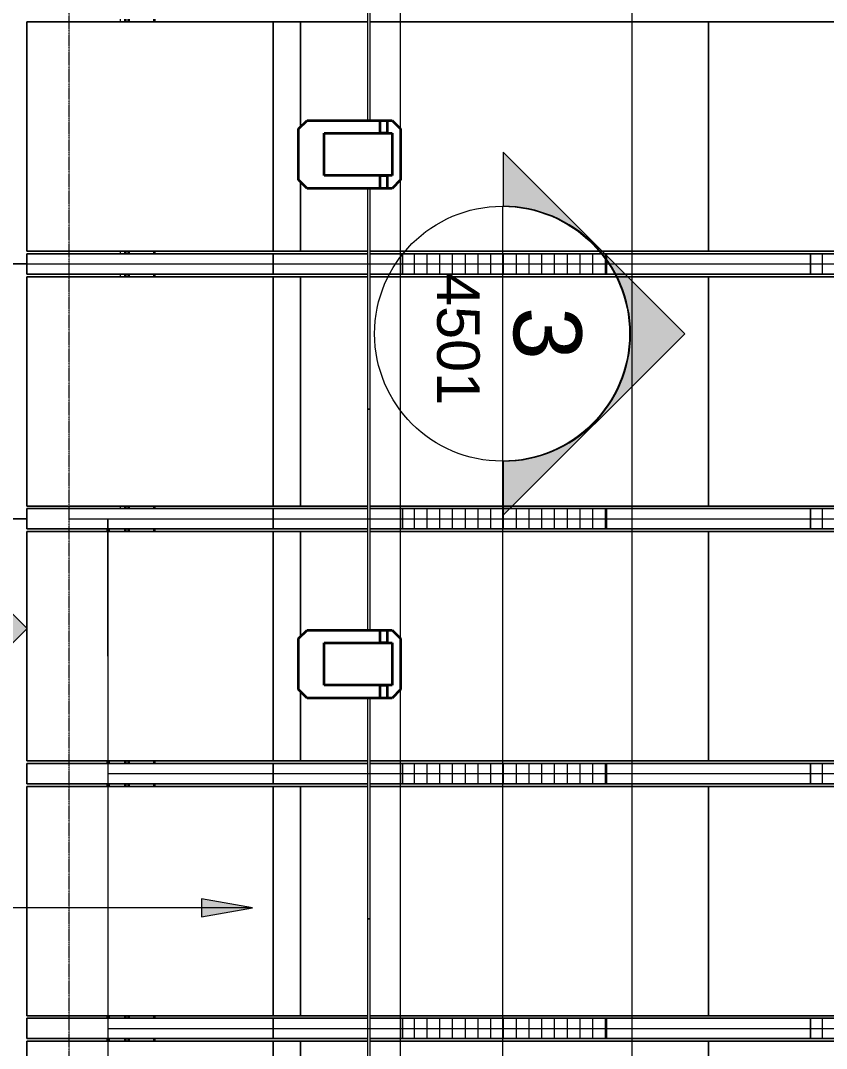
# Model space of a CAD drawing. Header units: millimetres. Extents: x -672391 to -598136, y -134 to 46410.
# Drawn here: x -633203 to -628463, y 20697 to 26747 of the extents above; entities that cross this region are included whole.
import ezdxf

# ---------------------------------------------------------------- set-up
doc = ezdxf.new("R2010")
doc.units = ezdxf.units.MM
doc.linetypes.add('DPA_Grid _ Level 100', pattern=[10, 5.5, -1.6, 1.3, -1.6])
doc.linetypes.add('DPA_Hidden 50', pattern=[3, 2, -1])
for name, color, linetype, lineweight in [('A-ANNO-NOTE', 3, 'Continuous', 25), ('A-COLS-E', 1, 'Continuous', 35), ('A-COLS-HDLN', 2, 'Continuous', 9), ('A-DETL', 1, 'Continuous', 70), ('A-GENM', 1, 'Continuous', 9), ('A-GLAZ-CURT', 2, 'Continuous', 9), ('A-GLAZ-CWMG', 2, 'Continuous', 35), ('G-ANNO-TEXT', 3, 'Continuous', 9), ('S-GRID', 251, 'Continuous', 9)]:
    doc.layers.add(name, color=color, linetype=linetype, lineweight=lineweight)
doc.styles.add('Arial', font='arial.ttf', dxfattribs={"height": 400})
doc.styles.add('Arial_1', font='arial.ttf', dxfattribs={"height": 250})

# ---------------------------------------------------------------- blocks, each defined once
blk = doc.blocks.new('GM_Louver Grill Vertical Z - Z Profile-V9-4212-01 ENLARGED ENTRANCE 2 GROUND LEVEL - REFLECTED CEILING PLAN')
at = {"layer": 'A-GENM'}
for p, q in [((45.3, -73), (40, -73)), ((40, -73), (40, -75)), ((40, -75), (40, -73)), ((40, -73), (45.3, -73)), ((40, -75), (45.3, -75)), ((45.3, -75), (40, -75)), ((44.5, -70), (45.3, -71.3)), ((45.3, -71.3), (44.5, -70))]:
    blk.add_line(p, q, dxfattribs=at)
blk = doc.blocks.new('GM_Louver Grill Vertical Z - Z Profile-12047552-4212-01 ENLARGED ENTRANCE 2 GROUND LEVEL - REFLECTED CEILING PLAN')
at = {"layer": 'A-GENM'}
for p, q in [((46.4, -73), (40, -73)), ((40, -73), (40, -75)), ((40, -75), (40, -73)), ((40, -73), (46.4, -73)), ((40, -75), (50, -75)), ((50, -75), (40, -75)), ((44.5, -70), (46.4, -73)), ((46.4, -73), (44.5, -70)), ((50, -75), (46.8, -70)), ((46.8, -70), (50, -75))]:
    blk.add_line(p, q, dxfattribs=at)
blk = doc.blocks.new('GM_Louver Grill Vertical Z - Z Profile-V18-4212-01 ENLARGED ENTRANCE 2 GROUND LEVEL - REFLECTED CEILING PLAN')
at = {"layer": 'A-GENM'}
for p, q in [((46.4, -73), (40, -73)), ((40, -73), (40, -75)), ((40, -75), (40, -73)), ((40, -73), (46.4, -73)), ((40, -75), (48.8, -75)), ((48.8, -75), (40, -75)), ((44.5, -70), (46.4, -73)), ((46.4, -73), (44.5, -70)), ((48.8, -73.1), (46.8, -70)), ((46.8, -70), (48.8, -73.1))]:
    blk.add_line(p, q, dxfattribs=at)
blk = doc.blocks.new('DPA_Rectangular - 250 x 400 mm-11952625-4212-01 ENLARGED ENTRANCE 2 GROUND LEVEL - REFLECTED CEILING PLAN')
at = {"layer": 'A-COLS-E'}
for p, q in [((-200, -125), (-200, 125)), ((-200, 125), (200, 125)), ((200, 125), (200, -125)), ((200, -125), (-200, -125))]:
    blk.add_line(p, q, dxfattribs=at)
blk = doc.blocks.new('DPA_Rectangular Tuscan Column - Rectangular Tuscan Column-V20-4212-01 ENLARGED ENTRANCE 2 GROUND LEVEL - REFLECTED CEILING PLAN')
at = {"layer": 'A-COLS-E'}
for p, q in [((-200, 250), (-150, 300)), ((-200, -250), (-200, 250)), ((-150, 300), (150, 300)), ((150, 300), (200, 250)), ((200, 250), (200, -250)), ((-150, -300), (-200, -250)), ((150, -300), (-150, -300)), ((200, -250), (150, -300))]:
    blk.add_line(p, q, dxfattribs=at)
at = {"layer": 'A-COLS-HDLN'}
for p, q in [((-125, 250), (125, 250)), ((-125, -150), (-125, 250)), ((125, 250), (125, -150)), ((-200, 225), (-125, 225)), ((-200, 219), (-200, 225)), ((-131, 219), (-200, 219)), ((-131, 181), (-131, 219)), ((-125, 225), (-125, 175)), ((125, 225), (200, 225)), ((125, 175), (125, 225)), ((131, 219), (131, 181)), ((200, 219), (131, 219)), ((200, 225), (200, 219)), ((-200, 181), (-131, 181)), ((-200, 175), (-200, 181)), ((-125, 175), (-200, 175)), ((200, 175), (125, 175)), ((131, 181), (200, 181)), ((200, 181), (200, 175)), ((125, -150), (-125, -150))]:
    blk.add_line(p, q, dxfattribs=at)
blk = doc.blocks.new('GM_Louver Grill Vertical Z - Z Profile-12047619-4212-01 ENLARGED ENTRANCE 2 GROUND LEVEL - REFLECTED CEILING PLAN')
at = {"layer": 'A-GENM'}
for p, q in [((40, -75), (45.3, -75)), ((45.3, -75), (40, -75))]:
    blk.add_line(p, q, dxfattribs=at)
blk = doc.blocks.new('GM_Louver Grill Vertical Z - Z Profile-V23-4212-01 ENLARGED ENTRANCE 2 GROUND LEVEL - REFLECTED CEILING PLAN')
at = {"layer": 'A-GENM'}
for p, q in [((40, -75), (50, -75)), ((50, -75), (40, -75))]:
    blk.add_line(p, q, dxfattribs=at)
blk = doc.blocks.new('GM_Louver Grill Vertical Z - Z Profile-V24-4212-01 ENLARGED ENTRANCE 2 GROUND LEVEL - REFLECTED CEILING PLAN')
at = {"layer": 'A-GENM'}
for p, q in [((40, -75), (48.8, -75)), ((48.8, -75), (40, -75))]:
    blk.add_line(p, q, dxfattribs=at)
blk = doc.blocks.new('System Panel - Entrance Glazed 12mm-14709534-4212-01 ENLARGED ENTRANCE 2 GROUND LEVEL - REFLECTED CEILING PLAN')
at = {"layer": 'A-GLAZ-CURT'}
for p, q in [((-850, -6), (-850, 6)), ((-850, 6), (450, 6)), ((850, 6), (850, -6)), ((450, -6), (-850, -6))]:
    blk.add_line(p, q, dxfattribs=at)
blk = doc.blocks.new('System Panel - Entrance Glazed 12mm-14709533-4212-01 ENLARGED ENTRANCE 2 GROUND LEVEL - REFLECTED CEILING PLAN')
at = {"layer": 'A-GLAZ-CURT'}
for p, q in [((-650, -6), (-650, 6)), ((-650, 6), (650, 6)), ((650, 6), (650, -6)), ((650, -6), (-650, -6))]:
    blk.add_line(p, q, dxfattribs=at)
blk = doc.blocks.new('DPA_CP_Entrance Canopy Lower - Depth 4200-V36-4212-01 ENLARGED ENTRANCE 2 GROUND LEVEL - REFLECTED CEILING PLAN')
at = {"layer": 'A-GLAZ-CURT'}
for p, q in [((-633165.5, 31314), (-634635.6, 31314)), ((-634635.6, 29814), (-634635.6, 31314)), ((-633365.5, 31314), (-633165.5, 31314)), ((-633165.5, 31314), (-633365.5, 31314)), ((-633165.5, 31314), (-633365.5, 31314)), ((-633365.5, 31314), (-633165.5, 31314)), ((-633365.5, 31314), (-633165.5, 31314)), ((-634835.6, 31239.2), (-634835.6, 31254.2)), ((-634835.6, 31239.2), (-634835.6, 31254.2)), ((-634635.6, 31239.2), (-634635.6, 31252)), ((-632615.5, 31239.1), (-632615.5, 31254.1)), ((-632615.5, 31239.1), (-632615.5, 31254.1)), ((-634835.6, 29874.2), (-634835.6, 29889.2)), ((-634835.6, 29874.2), (-634835.6, 29889.2)), ((-634635.6, 29874.2), (-634635.6, 29889.2)), ((-632615.5, 29874.1), (-632615.5, 29889.1)), ((-632615.5, 29874.1), (-632615.5, 29889.1)), ((-634635.6, 29814), (-633165.5, 29814)), ((-633365.5, 29814), (-633165.5, 29814)), ((-633165.5, 29814), (-633365.5, 29814)), ((-633165.5, 29814), (-633365.5, 29814)), ((-633365.5, 29814), (-633165.5, 29814)), ((-633165.5, 29814), (-633365.5, 29814))]:
    blk.add_line(p, q, dxfattribs=at)
blk = doc.blocks.new('DPA_CP_Entrance Canopy Lower - Depth 4200-V38-4212-01 ENLARGED ENTRANCE 2 GROUND LEVEL - REFLECTED CEILING PLAN')
at = {"layer": 'A-GLAZ-CURT'}
for p, q in [((-633165.5, 25314), (-634635.6, 25314)), ((-634635.6, 23814), (-634635.6, 25314)), ((-633365.5, 25314), (-633165.5, 25314)), ((-633165.5, 25314), (-633365.5, 25314)), ((-633165.5, 25314), (-633365.5, 25314)), ((-633365.5, 25314), (-633165.5, 25314)), ((-633365.5, 25314), (-633165.5, 25314)), ((-634835.6, 25239.2), (-634835.6, 25254.2)), ((-634835.6, 25239.2), (-634835.6, 25254.2)), ((-634635.6, 25239.2), (-634635.6, 25254.2)), ((-632615.5, 25239.1), (-632615.5, 25254.1)), ((-632615.5, 25239.1), (-632615.5, 25254.1)), ((-634835.6, 23814), (-634835.6, 23889.2)), ((-634835.6, 23814), (-634835.6, 23889.2)), ((-634635.6, 23814), (-634635.6, 23889.2)), ((-632615.5, 23874.1), (-632615.5, 23889.1)), ((-632615.5, 23874.1), (-632615.5, 23889.1)), ((-634555.6, 23814), (-634835.6, 23814)), ((-634835.6, 23814), (-634585.6, 23814)), ((-634585.6, 23814), (-634635.6, 23814)), ((-634635.6, 23814), (-633165.5, 23814)), ((-634495.6, 23814), (-634585.6, 23814)), ((-634585.6, 23814), (-634555.6, 23814)), ((-633165.5, 23814), (-634580.6, 23814)), ((-634580.6, 23814), (-634550.6, 23814)), ((-634550.6, 23814), (-634580.6, 23814)), ((-634580.6, 23814), (-634500.6, 23814)), ((-634500.6, 23814), (-634255.6, 23814)), ((-634260.6, 23814), (-634495.6, 23814)), ((-634285.7, 23814), (-634284.4, 23814)), ((-633165.5, 23814), (-634285.7, 23814)), ((-634284.4, 23814), (-633165.5, 23814)), ((-634235.6, 23814), (-634260.6, 23814)), ((-634255.6, 23814), (-634235.6, 23814)), ((-633165.5, 23814), (-634235.6, 23814)), ((-634235.6, 23814), (-633165.5, 23814))]:
    blk.add_line(p, q, dxfattribs=at)
blk = doc.blocks.new('Rectangular Mullion - 50x200-15305095-4212-01 ENLARGED ENTRANCE 2 GROUND LEVEL - REFLECTED CEILING PLAN')
at = {"layer": 'A-GLAZ-CWMG'}
for p, q in [((-632690.5, 20874.1), (-632690.5, 20889.1)), ((-632690.5, 20889.1), (-632690.5, 20874.1)), ((-632690.5, 20739.1), (-632690.5, 20754.1)), ((-632690.5, 20754.1), (-632690.5, 20739.1))]:
    blk.add_line(p, q, dxfattribs=at)
blk = doc.blocks.new('Rectangular Mullion - 50x200-15305101-4212-01 ENLARGED ENTRANCE 2 GROUND LEVEL - REFLECTED CEILING PLAN')
at = {"layer": 'A-GLAZ-CWMG'}
for p, q in [((-632690.5, 22374.1), (-632690.5, 22389.1)), ((-632690.5, 22389.1), (-632690.5, 22374.1)), ((-632690.5, 22239.1), (-632690.5, 22254.1)), ((-632690.5, 22254.1), (-632690.5, 22239.1))]:
    blk.add_line(p, q, dxfattribs=at)
blk = doc.blocks.new('Rectangular Mullion - 50x200-V39-4212-01 ENLARGED ENTRANCE 2 GROUND LEVEL - REFLECTED CEILING PLAN')
at = {"layer": 'A-GLAZ-CWMG'}
for p, q in [((-632690.5, 23739.1), (-632690.5, 23754.1)), ((-632690.5, 23754.1), (-632690.5, 23739.1))]:
    blk.add_line(p, q, dxfattribs=at)
blk = doc.blocks.new('Rectangular Mullion - Entrance Louver Top-15305099-4212-01 ENLARGED ENTRANCE 2 GROUND LEVEL - REFLECTED CEILING PLAN')
at = {"layer": 'A-GLAZ-CWMG'}
for p, q in [((-632685.5, 20889.1), (-632685.5, 20874.1)), ((-632685.5, 20874.1), (-632685.5, 20889.1)), ((-632585.5, 20874.1), (-632585.5, 20889.1)), ((-632585.5, 20874.1), (-632585.5, 20889.1)), ((-632565.5, 20874.1), (-632565.5, 20889.1)), ((-632565.5, 20874.1), (-632565.5, 20889.1)), ((-632415.5, 20874.1), (-632415.5, 20889.1)), ((-632415.5, 20874.1), (-632415.5, 20889.1)), ((-632685.5, 20754.1), (-632685.5, 20739.1)), ((-632685.5, 20739.1), (-632685.5, 20754.1)), ((-632585.5, 20739.1), (-632585.5, 20754.1)), ((-632585.5, 20739.1), (-632585.5, 20754.1)), ((-632565.5, 20739.1), (-632565.5, 20754.1)), ((-632565.5, 20739.1), (-632565.5, 20754.1)), ((-632415.5, 20739.1), (-632415.5, 20754.1)), ((-632415.5, 20739.1), (-632415.5, 20754.1))]:
    blk.add_line(p, q, dxfattribs=at)
blk = doc.blocks.new('Rectangular Mullion - Entrance Louver Top-15305104-4212-01 ENLARGED ENTRANCE 2 GROUND LEVEL - REFLECTED CEILING PLAN')
at = {"layer": 'A-GLAZ-CWMG'}
for p, q in [((-632685.5, 22389.1), (-632685.5, 22374.1)), ((-632685.5, 22374.1), (-632685.5, 22389.1)), ((-632585.5, 22374.1), (-632585.5, 22389.1)), ((-632585.5, 22374.1), (-632585.5, 22389.1)), ((-632565.5, 22374.1), (-632565.5, 22389.1)), ((-632565.5, 22374.1), (-632565.5, 22389.1)), ((-632415.5, 22374.1), (-632415.5, 22389.1)), ((-632415.5, 22374.1), (-632415.5, 22389.1)), ((-632685.5, 22254.1), (-632685.5, 22239.1)), ((-632685.5, 22239.1), (-632685.5, 22254.1)), ((-632585.5, 22239.1), (-632585.5, 22254.1)), ((-632585.5, 22239.1), (-632585.5, 22254.1)), ((-632565.5, 22239.1), (-632565.5, 22254.1)), ((-632565.5, 22239.1), (-632565.5, 22254.1)), ((-632415.5, 22239.1), (-632415.5, 22254.1)), ((-632415.5, 22239.1), (-632415.5, 22254.1))]:
    blk.add_line(p, q, dxfattribs=at)
blk = doc.blocks.new('Rectangular Mullion - Entrance Louver Top-V41-4212-01 ENLARGED ENTRANCE 2 GROUND LEVEL - REFLECTED CEILING PLAN')
at = {"layer": 'A-GLAZ-CWMG'}
for p, q in [((-632585.5, 23874.1), (-632585.5, 23889.1)), ((-632585.5, 23874.1), (-632585.5, 23889.1)), ((-632565.5, 23874.1), (-632565.5, 23889.1)), ((-632565.5, 23874.1), (-632565.5, 23889.1)), ((-632415.5, 23874.1), (-632415.5, 23889.1)), ((-632415.5, 23874.1), (-632415.5, 23889.1)), ((-632685.5, 23754.1), (-632685.5, 23739.1)), ((-632685.5, 23739.1), (-632685.5, 23754.1)), ((-632585.5, 23739.1), (-632585.5, 23754.1)), ((-632585.5, 23739.1), (-632585.5, 23754.1)), ((-632565.5, 23739.1), (-632565.5, 23754.1)), ((-632565.5, 23739.1), (-632565.5, 23754.1)), ((-632415.5, 23739.1), (-632415.5, 23754.1)), ((-632415.5, 23739.1), (-632415.5, 23754.1))]:
    blk.add_line(p, q, dxfattribs=at)
blk = doc.blocks.new('Rectangular Mullion - Entrance Louver Top-V42-4212-01 ENLARGED ENTRANCE 2 GROUND LEVEL - REFLECTED CEILING PLAN')
at = {"layer": 'A-GLAZ-CWMG'}
for p, q in [((-632585.5, 25374.1), (-632585.5, 25389.1)), ((-632585.5, 25374.1), (-632585.5, 25389.1)), ((-632565.5, 25374.1), (-632565.5, 25389.1)), ((-632565.5, 25374.1), (-632565.5, 25389.1)), ((-632415.5, 25374.1), (-632415.5, 25389.1)), ((-632415.5, 25374.1), (-632415.5, 25389.1)), ((-632585.5, 25239.1), (-632585.5, 25254.1)), ((-632585.5, 25239.1), (-632585.5, 25254.1)), ((-632565.5, 25239.1), (-632565.5, 25254.1)), ((-632565.5, 25239.1), (-632565.5, 25254.1)), ((-632415.5, 25239.1), (-632415.5, 25254.1)), ((-632415.5, 25239.1), (-632415.5, 25254.1))]:
    blk.add_line(p, q, dxfattribs=at)
blk = doc.blocks.new('Rectangular Mullion - Entrance Louver Top-V43-4212-01 ENLARGED ENTRANCE 2 GROUND LEVEL - REFLECTED CEILING PLAN')
at = {"layer": 'A-GLAZ-CWMG'}
for p, q in [((-632585.5, 26874.1), (-632585.5, 26889.1)), ((-632585.5, 26874.1), (-632585.5, 26889.1)), ((-632565.5, 26874.1), (-632565.5, 26889.1)), ((-632565.5, 26874.1), (-632565.5, 26889.1)), ((-632415.5, 26874.1), (-632415.5, 26889.1)), ((-632415.5, 26874.1), (-632415.5, 26889.1)), ((-632585.5, 26739.1), (-632585.5, 26754.1)), ((-632585.5, 26739.1), (-632585.5, 26754.1)), ((-632565.5, 26739.1), (-632565.5, 26754.1)), ((-632565.5, 26739.1), (-632565.5, 26754.1)), ((-632415.5, 26739.1), (-632415.5, 26754.1)), ((-632415.5, 26739.1), (-632415.5, 26754.1))]:
    blk.add_line(p, q, dxfattribs=at)
blk = doc.blocks.new('System Panel - DPA-AR_Metal Ceiling Rectangular Panel-12679260-4212-01 ENLARGED ENTRANCE 2 GROUND LEVEL - REFLECTED CEILING PLAN')
at = {"layer": 'A-GLAZ-CURT'}
for p, q in [((-631557.4, 20119), (-631557.4, 20739.1)), ((-631557.4, 20739.1), (-631160.4, 20739.1)), ((-631160.4, 20739.1), (-631557.4, 20739.1)), ((-631557.4, 20739.1), (-631557.4, 20119)), ((-631148.4, 20739.1), (-629157.4, 20739.1)), ((-629157.4, 20739.1), (-631148.4, 20739.1)), ((-629157.4, 20739.1), (-629157.4, 19389.1)), ((-629157.4, 19389.1), (-629157.4, 20739.1)), ((-631557.4, 19389.1), (-631557.4, 19799)), ((-631557.4, 19799), (-631557.4, 19389.1)), ((-631160.4, 19389.1), (-631557.4, 19389.1)), ((-631557.4, 19389.1), (-631160.4, 19389.1)), ((-629157.4, 19389.1), (-631148.4, 19389.1)), ((-631148.4, 19389.1), (-629157.4, 19389.1))]:
    blk.add_line(p, q, dxfattribs=at)
blk = doc.blocks.new('System Panel - DPA-AR_Metal Ceiling Rectangular Panel-V51-4212-01 ENLARGED ENTRANCE 2 GROUND LEVEL - REFLECTED CEILING PLAN')
at = {"layer": 'A-GLAZ-CURT'}
for p, q in [((-629157.4, 19389.1), (-629157.4, 20739.1)), ((-629157.4, 20739.1), (-626757.4, 20739.1)), ((-626757.4, 20739.1), (-629157.4, 20739.1)), ((-629157.4, 20739.1), (-629157.4, 19389.1)), ((-626757.4, 20739.1), (-626757.4, 19389.1)), ((-626757.4, 19389.1), (-626757.4, 20739.1)), ((-626757.4, 19389.1), (-629157.4, 19389.1)), ((-629157.4, 19389.1), (-626757.4, 19389.1))]:
    blk.add_line(p, q, dxfattribs=at)
blk = doc.blocks.new('System Panel - DPA-AR_Metal Ceiling Rectangular Panel-V53-4212-01 ENLARGED ENTRANCE 2 GROUND LEVEL - REFLECTED CEILING PLAN')
at = {"layer": 'A-GLAZ-CURT'}
for p, q in [((-631717.4, 19389.1), (-631717.4, 20739.1)), ((-631717.4, 20739.1), (-631557.4, 20739.1)), ((-631557.4, 20739.1), (-631717.4, 20739.1)), ((-631717.4, 20739.1), (-631717.4, 19389.1)), ((-631557.4, 20739.1), (-631557.4, 20119)), ((-631557.4, 20119), (-631557.4, 20739.1)), ((-631557.4, 19799), (-631557.4, 19389.1)), ((-631557.4, 19389.1), (-631557.4, 19799)), ((-631557.4, 19389.1), (-631717.4, 19389.1)), ((-631717.4, 19389.1), (-631557.4, 19389.1))]:
    blk.add_line(p, q, dxfattribs=at)
blk = doc.blocks.new('DPA_CP_Metal Ceiling Panel - Vertical Panel Entrance-12683665-4212-01 ENLARGED ENTRANCE 2 GROUND LEVEL - REFLECTED CEILING PLAN')
at = {"layer": 'A-GLAZ-CURT'}
for p, q in [((-629757.4, 19374.1), (-629757.4, 19254.1)), ((-629757.4, 19374.1), (-628557.4, 19374.1)), ((-629757.4, 19374.1), (-628557.4, 19374.1)), ((-629757.4, 19254.1), (-629757.4, 19374.1)), ((-629757.4, 19374.1), (-629757.4, 19254.1)), ((-628557.4, 19374.1), (-629757.4, 19374.1)), ((-628557.4, 19374.1), (-628557.4, 19254.1)), ((-628557.4, 19374.1), (-628557.4, 19254.1)), ((-628557.4, 19254.1), (-628557.4, 19374.1)), ((-629757.4, 19254.1), (-628557.4, 19254.1)), ((-628557.4, 19254.1), (-629757.4, 19254.1)), ((-629757.4, 19254.1), (-628557.4, 19254.1))]:
    blk.add_line(p, q, dxfattribs=at)
blk = doc.blocks.new('DPA_CP_Metal Ceiling Luminaire - Linear Luminaire Entrance-V52-4212-01 ENLARGED ENTRANCE 2 GROUND LEVEL - REFLECTED CEILING PLAN')
at = {"layer": 'A-GLAZ-CURT'}
h = blk.add_hatch(dxfattribs=at)
h.set_pattern_fill('FP_6', color=256, style=0, pattern_type=2)
h.set_pattern_definition([(270, (-627736.53, 17847.804), (-75, -5e-15), [])])
h.paths.add_polyline_path([(-628557.4, 19254.1), (-627357.4, 19254.1), (-627357.4, 19374.1), (-628557.4, 19374.1)])
for p, q in [((-628557.4, 19374.1), (-627357.4, 19374.1)), ((-628557.4, 19254.1), (-628557.4, 19374.1)), ((-628557.4, 19374.1), (-628557.4, 19254.1)), ((-627357.4, 19374.1), (-628557.4, 19374.1)), ((-627357.4, 19374.1), (-627357.4, 19254.1)), ((-627357.4, 19254.1), (-627357.4, 19374.1)), ((-627357.4, 19254.1), (-628557.4, 19254.1)), ((-628557.4, 19254.1), (-627357.4, 19254.1))]:
    blk.add_line(p, q, dxfattribs=at)
blk = doc.blocks.new('System Panel - DPA-AR_Metal Ceiling Rectangular Panel-12707631-4212-01 ENLARGED ENTRANCE 2 GROUND LEVEL - REFLECTED CEILING PLAN')
at = {"layer": 'A-GLAZ-CURT'}
for p, q in [((-631717.4, 19374.1), (-631160.4, 19374.1)), ((-631717.4, 19254.1), (-631717.4, 19374.1)), ((-631717.4, 19374.1), (-631717.4, 19254.1)), ((-631160.4, 19374.1), (-631717.4, 19374.1)), ((-631148.4, 19374.1), (-630957.4, 19374.1)), ((-630957.4, 19374.1), (-631148.4, 19374.1)), ((-630957.4, 19374.1), (-630957.4, 19254.1)), ((-630957.4, 19254.1), (-630957.4, 19374.1)), ((-631160.4, 19254.1), (-631717.4, 19254.1)), ((-631717.4, 19254.1), (-631160.4, 19254.1)), ((-630957.4, 19254.1), (-631148.4, 19254.1)), ((-631148.4, 19254.1), (-630957.4, 19254.1))]:
    blk.add_line(p, q, dxfattribs=at)
blk = doc.blocks.new('System Panel - DPA-AR_Metal Ceiling Rectangular Panel-V55-4212-01 ENLARGED ENTRANCE 2 GROUND LEVEL - REFLECTED CEILING PLAN')
at = {"layer": 'A-GLAZ-CURT'}
for p, q in [((-631557.4, 20889.1), (-631557.4, 22239.1)), ((-631557.4, 22239.1), (-631160.4, 22239.1)), ((-631160.4, 22239.1), (-631557.4, 22239.1)), ((-631557.4, 22239.1), (-631557.4, 20889.1)), ((-631148.4, 22239.1), (-629157.4, 22239.1)), ((-629157.4, 22239.1), (-631148.4, 22239.1)), ((-629157.4, 22239.1), (-629157.4, 20889.1)), ((-629157.4, 20889.1), (-629157.4, 22239.1)), ((-631160.4, 20889.1), (-631557.4, 20889.1)), ((-631557.4, 20889.1), (-631160.4, 20889.1)), ((-629157.4, 20889.1), (-631148.4, 20889.1)), ((-631148.4, 20889.1), (-629157.4, 20889.1))]:
    blk.add_line(p, q, dxfattribs=at)
blk = doc.blocks.new('System Panel - DPA-AR_Metal Ceiling Rectangular Panel-12707630-4212-01 ENLARGED ENTRANCE 2 GROUND LEVEL - REFLECTED CEILING PLAN')
at = {"layer": 'A-GLAZ-CURT'}
for p, q in [((-626757.4, 19389.1), (-626757.4, 20739.1)), ((-626757.4, 20739.1), (-626597.4, 20739.1)), ((-626597.4, 20739.1), (-626757.4, 20739.1)), ((-626757.4, 20739.1), (-626757.4, 19389.1)), ((-626597.4, 20739.1), (-626597.4, 19389.1)), ((-626597.4, 19389.1), (-626597.4, 20739.1)), ((-626597.4, 19389.1), (-626757.4, 19389.1)), ((-626757.4, 19389.1), (-626597.4, 19389.1))]:
    blk.add_line(p, q, dxfattribs=at)
blk = doc.blocks.new('System Panel - DPA-AR_Metal Ceiling Rectangular Panel-16089128-4212-01 ENLARGED ENTRANCE 2 GROUND LEVEL - REFLECTED CEILING PLAN')
at = {"layer": 'A-GLAZ-CURT'}
for p, q in [((-633165.5, 20165), (-633165.5, 20739.1)), ((-633165.5, 20739.1), (-631717.4, 20739.1)), ((-631717.4, 20739.1), (-633165.5, 20739.1)), ((-633165.5, 20739.1), (-633165.5, 20165)), ((-631717.4, 20739.1), (-631717.4, 19389.1)), ((-631717.4, 19389.1), (-631717.4, 20739.1)), ((-632717.6, 19389.1), (-633165.5, 20165)), ((-633165.5, 20165), (-632717.6, 19389.1)), ((-631717.4, 19389.1), (-632717.6, 19389.1)), ((-632717.6, 19389.1), (-631717.4, 19389.1))]:
    blk.add_line(p, q, dxfattribs=at)
blk = doc.blocks.new('System Panel - DPA-AR_Metal Ceiling Rectangular Panel-16088921-4212-01 ENLARGED ENTRANCE 2 GROUND LEVEL - REFLECTED CEILING PLAN')
at = {"layer": 'A-GLAZ-CURT'}
for p, q in [((-633165.5, 29889.1), (-633165.5, 31239.1)), ((-633165.5, 31239.1), (-631717.4, 31239.1)), ((-631717.4, 31239.1), (-633165.5, 31239.1)), ((-633165.5, 31239.1), (-633165.5, 29889.1)), ((-631717.4, 31239.1), (-631717.4, 29889.1)), ((-631717.4, 29889.1), (-631717.4, 31239.1)), ((-631717.4, 29889.1), (-633165.5, 29889.1)), ((-633165.5, 29889.1), (-631717.4, 29889.1))]:
    blk.add_line(p, q, dxfattribs=at)
blk = doc.blocks.new('System Panel - DPA-AR_Metal Ceiling Rectangular Panel-16088657-4212-01 ENLARGED ENTRANCE 2 GROUND LEVEL - REFLECTED CEILING PLAN')
at = {"layer": 'A-GLAZ-CURT'}
for p, q in [((-633165.5, 31374.1), (-631717.4, 31374.1)), ((-633165.5, 31254.1), (-633165.5, 31374.1)), ((-633165.5, 31374.1), (-633165.5, 31254.1)), ((-631717.4, 31374.1), (-633165.5, 31374.1)), ((-631717.4, 31374.1), (-631717.4, 31254.1)), ((-631717.4, 31254.1), (-631717.4, 31374.1)), ((-631717.4, 31254.1), (-633165.5, 31254.1)), ((-633165.5, 31254.1), (-631717.4, 31254.1))]:
    blk.add_line(p, q, dxfattribs=at)
blk = doc.blocks.new('DPA_AN_Section Line - UP-Left-17464295-4212-01 ENLARGED ENTRANCE 2 GROUND LEVEL - REFLECTED CEILING PLAN')
at = {"layer": 'A-ANNO-NOTE', "lineweight": 9}
h = blk.add_hatch(color=256, dxfattribs=at)
edge = h.paths.add_edge_path()
edge.add_line((-7.5, 0.028), (-10.682, 0.028))
edge.add_line((-10.682, 0.028), (0, 10.71))
edge.add_line((0, 10.71), (10.682, 0.028))
edge.add_line((10.682, 0.028), (7.5, 0.028))
edge.add_arc((0, 0.028), 7.5, 0, 180)
blk.add_hatch(color=256, dxfattribs=at).paths.add_polyline_path([(50, 9), (50, 0), (48, 0), (48, 9)])
at = {"layer": 'A-ANNO-NOTE', "lineweight": 18}
for p, q in [((0, 10.71), (-10.682, 0.028)), ((10.682, 0.028), (0, 10.71)), ((50, 9), (48, 9)), ((48, 9), (48, 0)), ((50, 0), (50, 9)), ((-10.682, 0.028), (-7.5, 0.028)), ((7.5, 0.028), (10.682, 0.028)), ((-7.5, 0), (7.5, 0)), ((48, 0), (50, 0))]:
    blk.add_line(p, q, dxfattribs=at)
at = {"layer": 'A-ANNO-NOTE', "lineweight": 9}
blk.add_line((7.5, 0), (50, 0), dxfattribs=at)
at = {"layer": 'A-ANNO-NOTE', "lineweight": 18}
blk.add_circle((0, -0.028), 7.5, dxfattribs=at)
blk.add_arc((0, 0.028), 7.5, 0, 180, dxfattribs=at)
blk = doc.blocks.new('DPA_AN_Section Line - UP-Left-16608746-4212-01 ENLARGED ENTRANCE 2 GROUND LEVEL - REFLECTED CEILING PLAN')
at = {"layer": 'A-ANNO-NOTE', "lineweight": 9}
blk.add_hatch(color=256, dxfattribs=at).paths.add_polyline_path([(50, -9), (48, -9), (48, 0), (50, 0)])
h = blk.add_hatch(color=256, dxfattribs=at)
edge = h.paths.add_edge_path()
edge.add_arc((0, -0.028), 7.5, 180, 360)
edge.add_line((7.5, -0.028), (10.682, -0.028))
edge.add_line((10.682, -0.028), (0, -10.71))
edge.add_line((0, -10.71), (-10.682, -0.028))
edge.add_line((-10.682, -0.028), (-7.5, -0.028))
at = {"layer": 'A-ANNO-NOTE', "lineweight": 18}
for p, q in [((-7.5, 0), (7.5, 0)), ((50, 0), (48, 0)), ((48, 0), (48, -9)), ((50, -9), (50, 0)), ((-7.5, -0.028), (-10.682, -0.028)), ((-10.682, -0.028), (0, -10.71)), ((0, -10.71), (10.682, -0.028)), ((10.682, -0.028), (7.5, -0.028)), ((48, -9), (50, -9))]:
    blk.add_line(p, q, dxfattribs=at)
at = {"layer": 'A-ANNO-NOTE', "lineweight": 9}
blk.add_line((7.5, 0), (50, 0), dxfattribs=at)
at = {"layer": 'A-ANNO-NOTE', "lineweight": 18}
blk.add_circle((0, 0.028), 7.5, dxfattribs=at)
blk.add_arc((0, -0.028), 7.5, 180, 360, dxfattribs=at)

msp = doc.modelspace()

# ---------------------------------------------------------------- hatches: boundary and pattern name
at = {"layer": 'G-ANNO-TEXT'}
msp.add_hatch(color=7, dxfattribs=at).paths.add_polyline_path([(-631838, 21524.1), (-632138, 21577), (-632138, 21471.2)])

# ---------------------------------------------------------------- linework, layer by layer
at = {"layer": 'A-DETL', "color": 8, "linetype": 'DPA_Hidden 50', "lineweight": 9}
for p, q in [((-630967.4, 19106.8), (-630967.4, 36459)), ((-629607.4, 35954.1), (-629607.4, 14554.1)), ((-636011.5, 25314.1), (-621611.5, 25314.1)), ((-632917.4, 23814.1), (-621611.5, 23814.1)), ((-632690.5, 23814.1), (-632690.5, 14832.5)), ((-632690.5, 23006.4), (-632690.5, 23809.8)), ((-632690.5, 22314.1), (-621611.5, 22314.1)), ((-632690.5, 20814.1), (-621611.5, 20814.1))]:
    msp.add_line(p, q, dxfattribs=at)
at = {"layer": 'G-ANNO-TEXT', "color": 50}
for p, q in [((-631838, 21524.1), (-632138, 21577)), ((-632138, 21577), (-632138, 21471.2)), ((-631838, 21524.1), (-642602.4, 21524.1)), ((-632138, 21471.2), (-631838, 21524.1))]:
    msp.add_line(p, q, dxfattribs=at)
at = {"layer": 'S-GRID', "linetype": 'DPA_Grid _ Level 100'}
msp.add_line((-632917.4, 8816.5), (-632917.4, 42872.7), dxfattribs=at)

# ---------------------------------------------------------------- block references
at = {"layer": 'A-ANNO-NOTE', "xscale": 100, "yscale": 100, "zscale": 100}
for name, p, rotation in [('DPA_AN_Section Line - UP-Left-16608746-4212-01 ENLARGED ENTRANCE 2 GROUND LEVEL - REFLECTED CEILING PLAN', (-634235.6, 23167.5), 90.00000000000146), ('DPA_AN_Section Line - UP-Left-17464295-4212-01 ENLARGED ENTRANCE 2 GROUND LEVEL - REFLECTED CEILING PLAN', (-630367.7, 24903.3), 269.9999999999985)]:
    msp.add_blockref(name, p, dxfattribs=dict(at, rotation=rotation))
at = {"layer": 'A-COLS-E', "rotation": 269.9999999999994}
for p in [(-631267.4, 25959), (-631267.4, 22959)]:
    msp.add_blockref('DPA_Rectangular Tuscan Column - Rectangular Tuscan Column-V20-4212-01 ENLARGED ENTRANCE 2 GROUND LEVEL - REFLECTED CEILING PLAN', p, dxfattribs=at)
at = {"layer": 'A-COLS-E'}
for p in [(-631217.4, 25959), (-631217.4, 22959)]:
    msp.add_blockref('DPA_Rectangular - 250 x 400 mm-11952625-4212-01 ENLARGED ENTRANCE 2 GROUND LEVEL - REFLECTED CEILING PLAN', p, dxfattribs=at)
at = {"layer": 'A-GENM', "rotation": 270}
for name, p in [('GM_Louver Grill Vertical Z - Z Profile-V9-4212-01 ENLARGED ENTRANCE 2 GROUND LEVEL - REFLECTED CEILING PLAN', (-632615.5, 23784.4)), ('GM_Louver Grill Vertical Z - Z Profile-12047619-4212-01 ENLARGED ENTRANCE 2 GROUND LEVEL - REFLECTED CEILING PLAN', (-632615.5, 23784.4)), ('GM_Louver Grill Vertical Z - Z Profile-12047552-4212-01 ENLARGED ENTRANCE 2 GROUND LEVEL - REFLECTED CEILING PLAN', (-632615.5, 22429)), ('GM_Louver Grill Vertical Z - Z Profile-V23-4212-01 ENLARGED ENTRANCE 2 GROUND LEVEL - REFLECTED CEILING PLAN', (-632615.5, 22429)), ('GM_Louver Grill Vertical Z - Z Profile-V18-4212-01 ENLARGED ENTRANCE 2 GROUND LEVEL - REFLECTED CEILING PLAN', (-632615.5, 20922.9)), ('GM_Louver Grill Vertical Z - Z Profile-V24-4212-01 ENLARGED ENTRANCE 2 GROUND LEVEL - REFLECTED CEILING PLAN', (-632615.5, 20922.9))]:
    msp.add_blockref(name, p, dxfattribs=at)
at = {"layer": 'A-GLAZ-CURT', "rotation": 270}
for name, p in [('System Panel - Entrance Glazed 12mm-14709534-4212-01 ENLARGED ENTRANCE 2 GROUND LEVEL - REFLECTED CEILING PLAN', (-631154.4, 26609)), ('System Panel - Entrance Glazed 12mm-14709533-4212-01 ENLARGED ENTRANCE 2 GROUND LEVEL - REFLECTED CEILING PLAN', (-631154.4, 25109)), ('System Panel - Entrance Glazed 12mm-14709534-4212-01 ENLARGED ENTRANCE 2 GROUND LEVEL - REFLECTED CEILING PLAN', (-631154.4, 23609)), ('System Panel - Entrance Glazed 12mm-14709533-4212-01 ENLARGED ENTRANCE 2 GROUND LEVEL - REFLECTED CEILING PLAN', (-631154.4, 22109)), ('System Panel - Entrance Glazed 12mm-14709534-4212-01 ENLARGED ENTRANCE 2 GROUND LEVEL - REFLECTED CEILING PLAN', (-631154.4, 20609))]:
    msp.add_blockref(name, p, dxfattribs=at)
at = {"layer": 'A-GLAZ-CURT'}
for name, p in [('DPA_CP_Entrance Canopy Lower - Depth 4200-V36-4212-01 ENLARGED ENTRANCE 2 GROUND LEVEL - REFLECTED CEILING PLAN', (0, -4500)), ('System Panel - DPA-AR_Metal Ceiling Rectangular Panel-16088921-4212-01 ENLARGED ENTRANCE 2 GROUND LEVEL - REFLECTED CEILING PLAN', (0, -4500)), ('System Panel - DPA-AR_Metal Ceiling Rectangular Panel-V53-4212-01 ENLARGED ENTRANCE 2 GROUND LEVEL - REFLECTED CEILING PLAN', (0, 6000)), ('System Panel - DPA-AR_Metal Ceiling Rectangular Panel-12679260-4212-01 ENLARGED ENTRANCE 2 GROUND LEVEL - REFLECTED CEILING PLAN', (0, 6000)), ('System Panel - DPA-AR_Metal Ceiling Rectangular Panel-V51-4212-01 ENLARGED ENTRANCE 2 GROUND LEVEL - REFLECTED CEILING PLAN', (0, 6000)), ('System Panel - DPA-AR_Metal Ceiling Rectangular Panel-16088657-4212-01 ENLARGED ENTRANCE 2 GROUND LEVEL - REFLECTED CEILING PLAN', (0, -6000)), ('System Panel - DPA-AR_Metal Ceiling Rectangular Panel-12707631-4212-01 ENLARGED ENTRANCE 2 GROUND LEVEL - REFLECTED CEILING PLAN', (0, 6000)), ('DPA_CP_Metal Ceiling Luminaire - Linear Luminaire Entrance-V52-4212-01 ENLARGED ENTRANCE 2 GROUND LEVEL - REFLECTED CEILING PLAN', (-2400, 6000)), ('DPA_CP_Metal Ceiling Panel - Vertical Panel Entrance-12683665-4212-01 ENLARGED ENTRANCE 2 GROUND LEVEL - REFLECTED CEILING PLAN', (0, 6000)), ('DPA_CP_Metal Ceiling Luminaire - Linear Luminaire Entrance-V52-4212-01 ENLARGED ENTRANCE 2 GROUND LEVEL - REFLECTED CEILING PLAN', (0, 6000)), ('DPA_CP_Entrance Canopy Lower - Depth 4200-V38-4212-01 ENLARGED ENTRANCE 2 GROUND LEVEL - REFLECTED CEILING PLAN', (0, 0)), ('System Panel - DPA-AR_Metal Ceiling Rectangular Panel-16088921-4212-01 ENLARGED ENTRANCE 2 GROUND LEVEL - REFLECTED CEILING PLAN', (0, -6000)), ('System Panel - DPA-AR_Metal Ceiling Rectangular Panel-12707630-4212-01 ENLARGED ENTRANCE 2 GROUND LEVEL - REFLECTED CEILING PLAN', (-4960, 4500)), ('System Panel - DPA-AR_Metal Ceiling Rectangular Panel-V55-4212-01 ENLARGED ENTRANCE 2 GROUND LEVEL - REFLECTED CEILING PLAN', (0, 3000)), ('System Panel - DPA-AR_Metal Ceiling Rectangular Panel-V51-4212-01 ENLARGED ENTRANCE 2 GROUND LEVEL - REFLECTED CEILING PLAN', (0, 4500)), ('System Panel - DPA-AR_Metal Ceiling Rectangular Panel-16088657-4212-01 ENLARGED ENTRANCE 2 GROUND LEVEL - REFLECTED CEILING PLAN', (0, -7500)), ('System Panel - DPA-AR_Metal Ceiling Rectangular Panel-12707631-4212-01 ENLARGED ENTRANCE 2 GROUND LEVEL - REFLECTED CEILING PLAN', (0, 4500)), ('DPA_CP_Metal Ceiling Luminaire - Linear Luminaire Entrance-V52-4212-01 ENLARGED ENTRANCE 2 GROUND LEVEL - REFLECTED CEILING PLAN', (-2400, 4500)), ('DPA_CP_Metal Ceiling Panel - Vertical Panel Entrance-12683665-4212-01 ENLARGED ENTRANCE 2 GROUND LEVEL - REFLECTED CEILING PLAN', (0, 4500)), ('DPA_CP_Metal Ceiling Luminaire - Linear Luminaire Entrance-V52-4212-01 ENLARGED ENTRANCE 2 GROUND LEVEL - REFLECTED CEILING PLAN', (0, 4500)), ('System Panel - DPA-AR_Metal Ceiling Rectangular Panel-16088921-4212-01 ENLARGED ENTRANCE 2 GROUND LEVEL - REFLECTED CEILING PLAN', (0, -7500)), ('System Panel - DPA-AR_Metal Ceiling Rectangular Panel-V53-4212-01 ENLARGED ENTRANCE 2 GROUND LEVEL - REFLECTED CEILING PLAN', (0, 3000)), ('System Panel - DPA-AR_Metal Ceiling Rectangular Panel-12679260-4212-01 ENLARGED ENTRANCE 2 GROUND LEVEL - REFLECTED CEILING PLAN', (0, 3000)), ('System Panel - DPA-AR_Metal Ceiling Rectangular Panel-V51-4212-01 ENLARGED ENTRANCE 2 GROUND LEVEL - REFLECTED CEILING PLAN', (0, 3000)), ('System Panel - DPA-AR_Metal Ceiling Rectangular Panel-16088657-4212-01 ENLARGED ENTRANCE 2 GROUND LEVEL - REFLECTED CEILING PLAN', (0, -9000)), ('System Panel - DPA-AR_Metal Ceiling Rectangular Panel-12707631-4212-01 ENLARGED ENTRANCE 2 GROUND LEVEL - REFLECTED CEILING PLAN', (0, 3000)), ('DPA_CP_Metal Ceiling Luminaire - Linear Luminaire Entrance-V52-4212-01 ENLARGED ENTRANCE 2 GROUND LEVEL - REFLECTED CEILING PLAN', (-2400, 3000)), ('DPA_CP_Metal Ceiling Panel - Vertical Panel Entrance-12683665-4212-01 ENLARGED ENTRANCE 2 GROUND LEVEL - REFLECTED CEILING PLAN', (0, 3000)), ('DPA_CP_Metal Ceiling Luminaire - Linear Luminaire Entrance-V52-4212-01 ENLARGED ENTRANCE 2 GROUND LEVEL - REFLECTED CEILING PLAN', (0, 3000)), ('System Panel - DPA-AR_Metal Ceiling Rectangular Panel-16088921-4212-01 ENLARGED ENTRANCE 2 GROUND LEVEL - REFLECTED CEILING PLAN', (0, -9000)), ('System Panel - DPA-AR_Metal Ceiling Rectangular Panel-12707630-4212-01 ENLARGED ENTRANCE 2 GROUND LEVEL - REFLECTED CEILING PLAN', (-4960, 1500)), ('System Panel - DPA-AR_Metal Ceiling Rectangular Panel-V55-4212-01 ENLARGED ENTRANCE 2 GROUND LEVEL - REFLECTED CEILING PLAN', (0, 0)), ('System Panel - DPA-AR_Metal Ceiling Rectangular Panel-V51-4212-01 ENLARGED ENTRANCE 2 GROUND LEVEL - REFLECTED CEILING PLAN', (0, 1500)), ('System Panel - DPA-AR_Metal Ceiling Rectangular Panel-16088657-4212-01 ENLARGED ENTRANCE 2 GROUND LEVEL - REFLECTED CEILING PLAN', (0, -10500)), ('System Panel - DPA-AR_Metal Ceiling Rectangular Panel-12707631-4212-01 ENLARGED ENTRANCE 2 GROUND LEVEL - REFLECTED CEILING PLAN', (0, 1500)), ('DPA_CP_Metal Ceiling Luminaire - Linear Luminaire Entrance-V52-4212-01 ENLARGED ENTRANCE 2 GROUND LEVEL - REFLECTED CEILING PLAN', (-2400, 1500)), ('DPA_CP_Metal Ceiling Panel - Vertical Panel Entrance-12683665-4212-01 ENLARGED ENTRANCE 2 GROUND LEVEL - REFLECTED CEILING PLAN', (0, 1500)), ('DPA_CP_Metal Ceiling Luminaire - Linear Luminaire Entrance-V52-4212-01 ENLARGED ENTRANCE 2 GROUND LEVEL - REFLECTED CEILING PLAN', (0, 1500)), ('System Panel - DPA-AR_Metal Ceiling Rectangular Panel-16089128-4212-01 ENLARGED ENTRANCE 2 GROUND LEVEL - REFLECTED CEILING PLAN', (0, 0)), ('System Panel - DPA-AR_Metal Ceiling Rectangular Panel-V53-4212-01 ENLARGED ENTRANCE 2 GROUND LEVEL - REFLECTED CEILING PLAN', (0, 0)), ('System Panel - DPA-AR_Metal Ceiling Rectangular Panel-12679260-4212-01 ENLARGED ENTRANCE 2 GROUND LEVEL - REFLECTED CEILING PLAN', (0, 0)), ('System Panel - DPA-AR_Metal Ceiling Rectangular Panel-V51-4212-01 ENLARGED ENTRANCE 2 GROUND LEVEL - REFLECTED CEILING PLAN', (0, 0))]:
    msp.add_blockref(name, p, dxfattribs=at)
at = {"layer": 'A-GLAZ-CWMG'}
for name in ['Rectangular Mullion - Entrance Louver Top-V43-4212-01 ENLARGED ENTRANCE 2 GROUND LEVEL - REFLECTED CEILING PLAN', 'Rectangular Mullion - Entrance Louver Top-V42-4212-01 ENLARGED ENTRANCE 2 GROUND LEVEL - REFLECTED CEILING PLAN', 'Rectangular Mullion - Entrance Louver Top-V41-4212-01 ENLARGED ENTRANCE 2 GROUND LEVEL - REFLECTED CEILING PLAN', 'Rectangular Mullion - 50x200-V39-4212-01 ENLARGED ENTRANCE 2 GROUND LEVEL - REFLECTED CEILING PLAN', 'Rectangular Mullion - 50x200-15305101-4212-01 ENLARGED ENTRANCE 2 GROUND LEVEL - REFLECTED CEILING PLAN', 'Rectangular Mullion - Entrance Louver Top-15305104-4212-01 ENLARGED ENTRANCE 2 GROUND LEVEL - REFLECTED CEILING PLAN', 'Rectangular Mullion - 50x200-15305095-4212-01 ENLARGED ENTRANCE 2 GROUND LEVEL - REFLECTED CEILING PLAN', 'Rectangular Mullion - Entrance Louver Top-15305099-4212-01 ENLARGED ENTRANCE 2 GROUND LEVEL - REFLECTED CEILING PLAN']:
    msp.add_blockref(name, (0, 0), dxfattribs=at)

# ---------------------------------------------------------------- texts
at = {"layer": 'A-ANNO-NOTE', "lineweight": 9, "attachment_point": 1, "rotation": 270}
for s, insert, char_height, width, style in [('4501', (-630502.9, 25260.2), 250, 929.957, 'Arial_1'), ('3', (-629902.5, 25060.6), 400, 376.793, 'Arial')]:
    msp.add_mtext(s, dxfattribs=dict(at, insert=insert, char_height=char_height, width=width, style=style))

doc.saveas('drawing.dxf')
